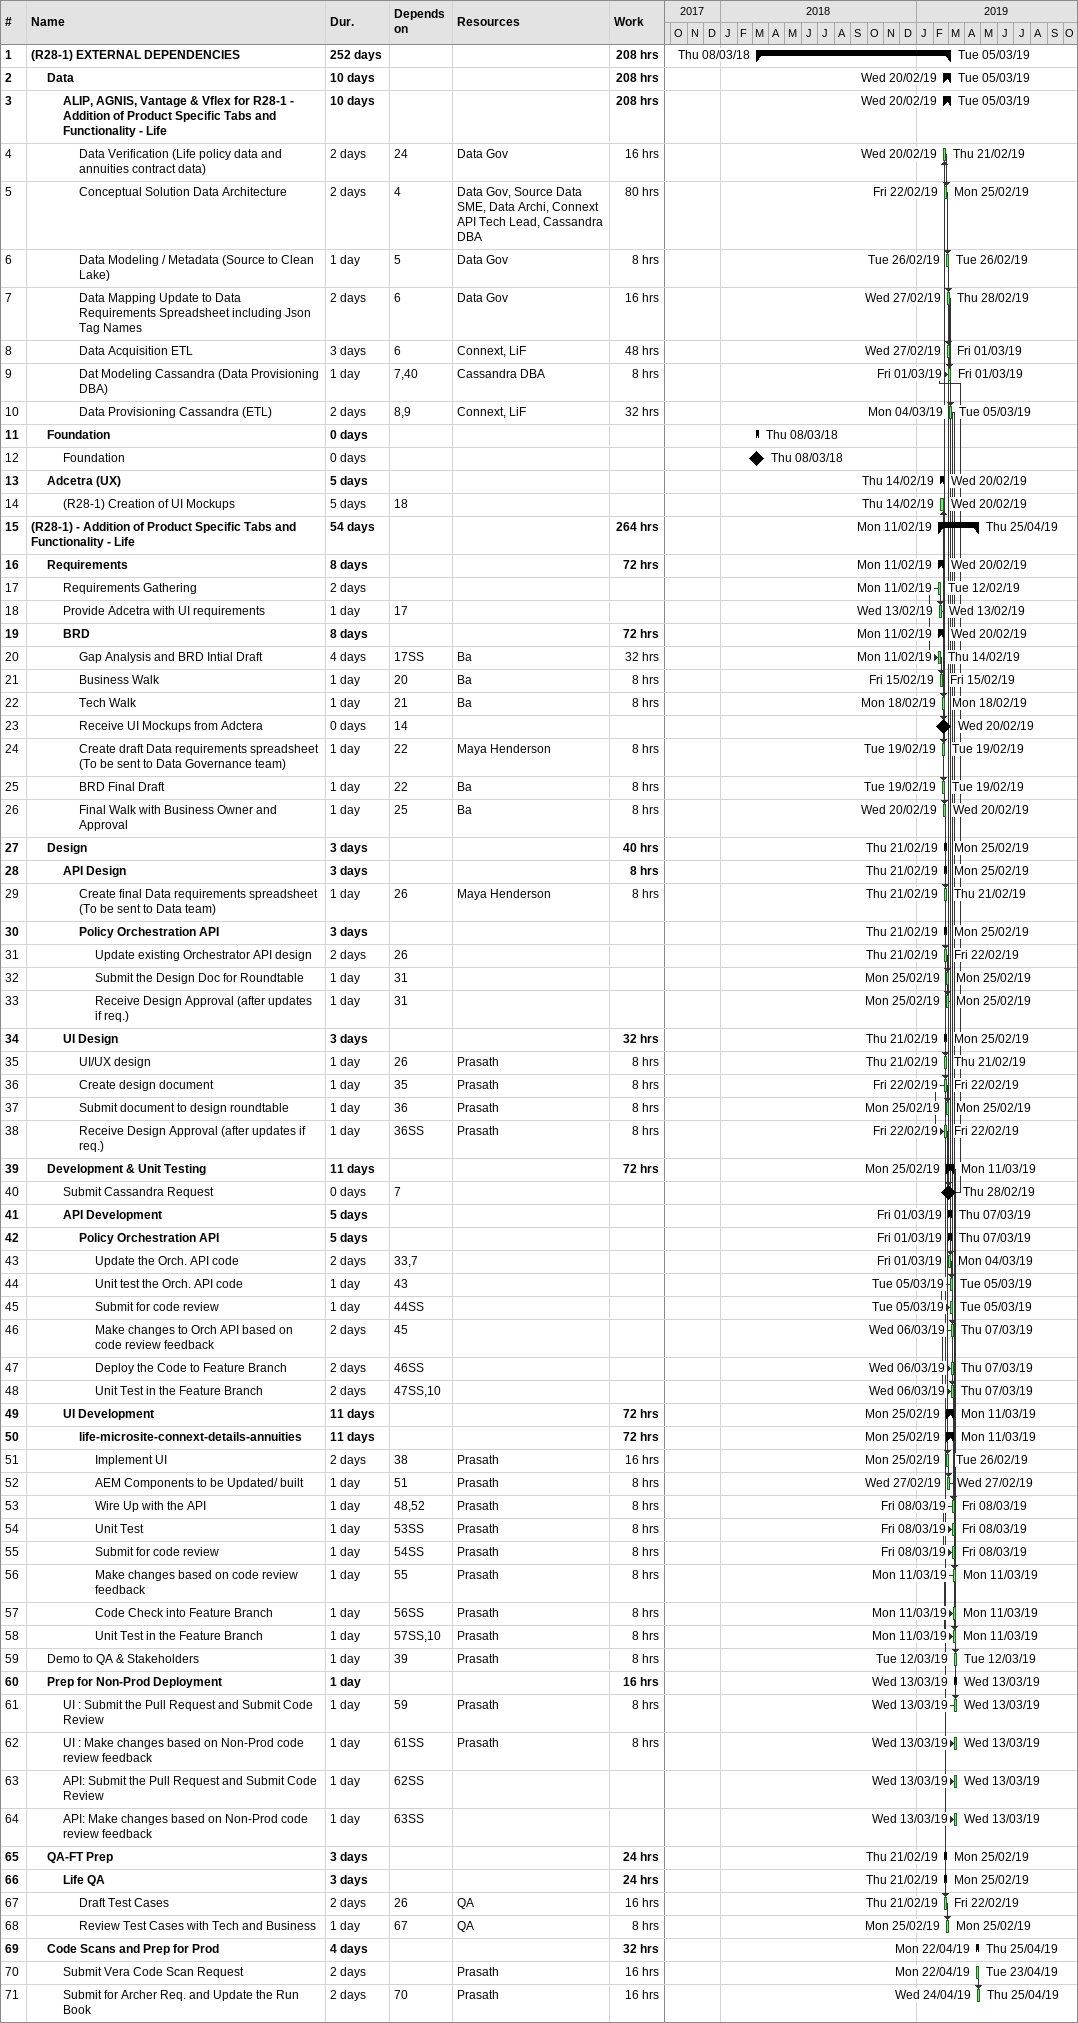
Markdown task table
| ID | Level | Task | Duration | Start | Finish | Predecessors | Resources | Work (h) |
|---|---|---|---|---|---|---|---|---|
| 1 | 1 | **(R28-1) EXTERNAL DEPENDENCIES** | 252d | 2018-03-08 | 2019-03-05 |  |  | 208 |
| 2 | 2 | **Data** | 10d | 2019-02-20 | 2019-03-05 |  |  | 208 |
| 3 | 3 | **ALIP, AGNIS, Vantage & Vflex for R28-1 - Addition of Product Specific Tabs and Functionality - Life** | 10d | 2019-02-20 | 2019-03-05 |  |  | 208 |
| 4 | 4 | Data Verification (Life policy data and annuities contract data) | 2d | 2019-02-20 | 2019-02-21 | 24 | Data Gov | 16 |
| 5 | 4 | Conceptual Solution Data Architecture | 2d | 2019-02-22 | 2019-02-25 | 4 | Data Gov, Source Data SME, Data Archi, Connext API Tech Lead, Cassandra DBA | 80 |
| 6 | 4 | Data Modeling / Metadata (Source to Clean Lake) | 1d | 2019-02-26 | 2019-02-26 | 5 | Data Gov | 8 |
| 7 | 4 | Data Mapping Update to Data Requirements Spreadsheet including Json Tag Names | 2d | 2019-02-27 | 2019-02-28 | 6 | Data Gov | 16 |
| 8 | 4 | Data Acquisition ETL | 3d | 2019-02-27 | 2019-03-01 | 6 | Connext, LiF | 48 |
| 9 | 4 | Dat Modeling Cassandra (Data Provisioning DBA) | 1d | 2019-03-01 | 2019-03-01 | 7, 40 | Cassandra DBA | 8 |
| 10 | 4 | Data Provisioning Cassandra (ETL) | 2d | 2019-03-04 | 2019-03-05 | 8, 9 | Connext, LiF | 32 |
| 11 | 2 | **Foundation** | 0d | 2018-03-08 | 2018-03-08 |  |  |  |
| 12 | 3 | Foundation | 0d | 2018-03-08 | 2018-03-08 |  |  |  |
| 13 | 2 | **Adcetra (UX)** | 5d | 2019-02-14 | 2019-02-20 |  |  |  |
| 14 | 3 | (R28-1) Creation of UI Mockups | 5d | 2019-02-14 | 2019-02-20 | 18 |  |  |
| 15 | 1 | **(R28-1) - Addition of Product Specific Tabs and Functionality - Life** | 54d | 2019-02-11 | 2019-04-25 |  |  | 264 |
| 16 | 2 | **Requirements** | 8d | 2019-02-11 | 2019-02-20 |  |  | 72 |
| 17 | 3 | Requirements Gathering | 2d | 2019-02-11 | 2019-02-12 |  |  |  |
| 18 | 3 | Provide Adcetra with UI requirements | 1d | 2019-02-13 | 2019-02-13 | 17 |  |  |
| 19 | 3 | **BRD** | 8d | 2019-02-11 | 2019-02-20 |  |  | 72 |
| 20 | 4 | Gap Analysis and BRD Intial Draft | 4d | 2019-02-11 | 2019-02-14 | 17SS | Ba | 32 |
| 21 | 4 | Business Walk | 1d | 2019-02-15 | 2019-02-15 | 20 | Ba | 8 |
| 22 | 4 | Tech Walk | 1d | 2019-02-18 | 2019-02-18 | 21 | Ba | 8 |
| 23 | 4 | Receive UI Mockups from Adctera | 0d | 2019-02-20 | 2019-02-20 | 14 |  |  |
| 24 | 4 | Create draft Data requirements spreadsheet (To be sent to Data Governance team) | 1d | 2019-02-19 | 2019-02-19 | 22 | Maya Henderson | 8 |
| 25 | 4 | BRD Final Draft | 1d | 2019-02-19 | 2019-02-19 | 22 | Ba | 8 |
| 26 | 4 | Final Walk with Business Owner and Approval | 1d | 2019-02-20 | 2019-02-20 | 25 | Ba | 8 |
| 27 | 2 | **Design** | 3d | 2019-02-21 | 2019-02-25 |  |  | 40 |
| 28 | 3 | **API Design** | 3d | 2019-02-21 | 2019-02-25 |  |  | 8 |
| 29 | 4 | Create final Data requirements spreadsheet (To be sent to Data team) | 1d | 2019-02-21 | 2019-02-21 | 26 | Maya Henderson | 8 |
| 30 | 4 | **Policy Orchestration API** | 3d | 2019-02-21 | 2019-02-25 |  |  |  |
| 31 | 5 | Update existing Orchestrator API design | 2d | 2019-02-21 | 2019-02-22 | 26 |  |  |
| 32 | 5 | Submit the Design Doc for Roundtable | 1d | 2019-02-25 | 2019-02-25 | 31 |  |  |
| 33 | 5 | Receive Design Approval (after updates if req.) | 1d | 2019-02-25 | 2019-02-25 | 31 |  |  |
| 34 | 3 | **UI Design** | 3d | 2019-02-21 | 2019-02-25 |  |  | 32 |
| 35 | 4 | UI/UX design | 1d | 2019-02-21 | 2019-02-21 | 26 | Prasath | 8 |
| 36 | 4 | Create design document | 1d | 2019-02-22 | 2019-02-22 | 35 | Prasath | 8 |
| 37 | 4 | Submit document to design roundtable | 1d | 2019-02-25 | 2019-02-25 | 36 | Prasath | 8 |
| 38 | 4 | Receive Design Approval (after updates if req.) | 1d | 2019-02-22 | 2019-02-22 | 36SS | Prasath | 8 |
| 39 | 2 | **Development & Unit Testing** | 11d | 2019-02-25 | 2019-03-11 |  |  | 72 |
| 40 | 3 | Submit Cassandra Request | 0d | 2019-02-28 | 2019-02-28 | 7 |  |  |
| 41 | 3 | **API Development** | 5d | 2019-03-01 | 2019-03-07 |  |  |  |
| 42 | 4 | **Policy Orchestration API** | 5d | 2019-03-01 | 2019-03-07 |  |  |  |
| 43 | 5 | Update the Orch. API code | 2d | 2019-03-01 | 2019-03-04 | 33, 7 |  |  |
| 44 | 5 | Unit test the Orch. API code | 1d | 2019-03-05 | 2019-03-05 | 43 |  |  |
| 45 | 5 | Submit for code review | 1d | 2019-03-05 | 2019-03-05 | 44SS |  |  |
| 46 | 5 | Make changes to Orch API based on code review feedback | 2d | 2019-03-06 | 2019-03-07 | 45 |  |  |
| 47 | 5 | Deploy the Code to Feature Branch | 2d | 2019-03-06 | 2019-03-07 | 46SS |  |  |
| 48 | 5 | Unit Test in the Feature Branch | 2d | 2019-03-06 | 2019-03-07 | 47SS, 10 |  |  |
| 49 | 3 | **UI Development** | 11d | 2019-02-25 | 2019-03-11 |  |  | 72 |
| 50 | 4 | **life-microsite-connext-details-annuities** | 11d | 2019-02-25 | 2019-03-11 |  |  | 72 |
| 51 | 5 | Implement UI | 2d | 2019-02-25 | 2019-02-26 | 38 | Prasath | 16 |
| 52 | 5 | AEM Components to be Updated/ built | 1d | 2019-02-27 | 2019-02-27 | 51 | Prasath | 8 |
| 53 | 5 | Wire Up with the API | 1d | 2019-03-08 | 2019-03-08 | 48, 52 | Prasath | 8 |
| 54 | 5 | Unit Test | 1d | 2019-03-08 | 2019-03-08 | 53SS | Prasath | 8 |
| 55 | 5 | Submit for code review | 1d | 2019-03-08 | 2019-03-08 | 54SS | Prasath | 8 |
| 56 | 5 | Make changes based on code review feedback | 1d | 2019-03-11 | 2019-03-11 | 55 | Prasath | 8 |
| 57 | 5 | Code Check into Feature Branch | 1d | 2019-03-11 | 2019-03-11 | 56SS | Prasath | 8 |
| 58 | 5 | Unit Test in the Feature Branch | 1d | 2019-03-11 | 2019-03-11 | 57SS, 10 | Prasath | 8 |
| 59 | 2 | Demo to QA & Stakeholders | 1d | 2019-03-12 | 2019-03-12 | 39 | Prasath | 8 |
| 60 | 2 | **Prep for Non-Prod Deployment** | 1d | 2019-03-13 | 2019-03-13 |  |  | 16 |
| 61 | 3 | UI : Submit the Pull Request and Submit Code Review | 1d | 2019-03-13 | 2019-03-13 | 59 | Prasath | 8 |
| 62 | 3 | UI : Make changes based on Non-Prod code review feedback | 1d | 2019-03-13 | 2019-03-13 | 61SS | Prasath | 8 |
| 63 | 3 | API: Submit the Pull Request and Submit Code Review | 1d | 2019-03-13 | 2019-03-13 | 62SS |  |  |
| 64 | 3 | API: Make changes based on Non-Prod code review feedback | 1d | 2019-03-13 | 2019-03-13 | 63SS |  |  |
| 65 | 2 | **QA-FT Prep** | 3d | 2019-02-21 | 2019-02-25 |  |  | 24 |
| 66 | 3 | **Life QA** | 3d | 2019-02-21 | 2019-02-25 |  |  | 24 |
| 67 | 4 | Draft Test Cases | 2d | 2019-02-21 | 2019-02-22 | 26 | QA | 16 |
| 68 | 4 | Review Test Cases with Tech and Business | 1d | 2019-02-25 | 2019-02-25 | 67 | QA | 8 |
| 69 | 2 | **Code Scans and Prep for Prod** | 4d | 2019-04-22 | 2019-04-25 |  |  | 32 |
| 70 | 3 | Submit Vera Code Scan Request | 2d | 2019-04-22 | 2019-04-23 |  | Prasath | 16 |
| 71 | 3 | Submit for Archer Req. and Update the Run Book | 2d | 2019-04-24 | 2019-04-25 | 70 | Prasath | 16 |
